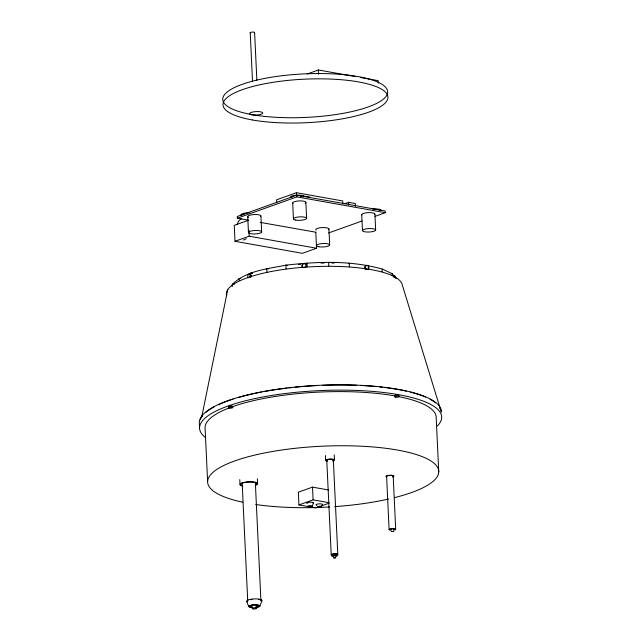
<?xml version="1.0" encoding="UTF-8"?>
<svg xmlns="http://www.w3.org/2000/svg" width="641" height="641" viewBox="0 0 641 641"><rect width="100%" height="100%" fill="white"/><g stroke="black" fill="none" stroke-linecap="round" stroke-linejoin="round"><path stroke-width="0.96" d="M382.1 271.744L382.196 269.036C350.915 260.286 317.816 261.48 285.838 265.19C267.505 268.916 246.416 270.59 232.379 284.324L232.05 286.247M392.092 275.478L392.18 273.683L382.196 269.036M201.723 416.898L227.747 289.62M312.471 506.166A2.388 0.633 -2.7 0 0 308.962 505.749A2.388 0.633 -2.7 0 0 308.834 506.847A2.388 0.633 -2.7 0 0 312.471 506.166L313.345 502.945M259.813 606.258L261.913 600.938M348.311 263.715L349.321 263.163L349.329 266.792M307.199 74.003L318.425 69.981L355.627 76.632M342.887 203.918L342.751 200.962L296.438 192.693L276.591 199.792L276.736 202.748M375.049 216.338L385.281 212.676L385.201 210.977L296.783 195.176L237.25 216.49L237.33 218.188L248.139 220.119M237.33 218.188L296.863 196.875L385.281 212.676M248.436 220.288L234.261 225.36L235.007 241.28L302.376 253.323L316.55 248.243L315.797 232.322M235.007 241.28L249.181 236.209L316.55 248.243M345.042 203.598L348.584 202.332L355.322 203.534L355.443 206.186M328.537 232.987L362.021 221.001M328.416 489.964L312.512 487.128L298.337 492.2L298.938 504.94L315.773 507.944L319.322 506.678M298.938 504.94L313.112 499.86L329.017 502.704M321.093 506.045L329.065 503.193M365.955 265.695L367.581 265.446M232.643 286.094L232.379 284.324L234.013 284.115M298.57 264.461L300.501 264.26M240.487 278.482L238.925 278.579L239.173 280.357M232.379 284.324L233.933 284.235M321.133 263.13L324.106 263.034M250.935 275.926L250.599 273.234L252.434 273.258M332.03 263.066L334.017 263.147M268.803 268.9L266.6 268.667L266.976 272.281M250.599 273.234L252.065 273.387M360.522 77.505L378.142 80.654L378.262 83.202M303.049 195.89L309.787 197.091M260.15 222.379L315.925 232.234M285.838 265.19L287.336 265.574L285.838 265.19L286.134 268.811M392.18 273.683L396.258 278.402M246.649 601.426L248.788 606.61M440.447 409.279L402.019 284.059A88.065 23.236 -2.7 0 0 306.831 267.049A88.065 23.236 -2.7 0 0 226.714 295.733M307.007 263.026L307.207 266.656M438.74 471.832L436.184 417.692A115.684 30.528 -2.7 0 0 398.478 396.587M393.189 476.103L395.697 529.178M374.913 214.158L375.666 230.079A6.61 1.747 -2.7 0 1 365.53 231.93A6.61 1.747 -2.7 0 1 366.003 228.885A6.61 1.747 -2.7 0 1 375.666 230.079M386.611 476.535L389.111 529.618M361.716 214.591L362.469 230.512M348.584 202.332L348.704 204.984M328.921 228.885L329.674 244.814M318.425 69.981L318.625 74.228M334.217 454.918L334.45 459.893M333.352 459.966L337.807 554.441M326.774 460.406L331.229 554.882M325.444 455.503L325.676 460.478M305.853 202.227L306.606 218.148M312.512 487.128L313.112 499.86M296.783 195.176L296.863 196.875M296.438 192.693L296.575 195.649M292.689 203.093L293.442 219.014M254.613 32.587L256.857 80.141M260.911 216.017L261.664 231.938A6.61 1.747 -2.7 0 1 251.705 233.861A6.61 1.747 -2.7 0 1 251.817 230.832A6.61 1.747 -2.7 0 1 261.664 231.938M250.222 32.691L252.514 81.239M248.9 230.239L249.181 236.209M247.706 216.562L248.46 232.483M257.386 478.715L257.618 483.691M255.318 482.056L260.903 600.481A6.61 1.747 -2.7 0 0 260.534 600.048M242.162 482.929L247.746 601.354M239.782 479.636L240.022 484.612M207.612 481.615L205.064 427.475A115.684 30.528 -2.7 0 1 229.358 407.844M199.559 427.707L199.311 422.403A121.189 31.978 -2.7 0 1 321.085 385.233A121.189 31.978 -2.7 0 1 441.441 412.155M328.657 262.337L328.761 265.975M395.024 396.01A2.203 0.585 -2.7 0 1 395.329 395.209A2.203 0.585 -2.7 0 1 398.301 395.096A2.203 0.585 -2.7 0 1 398.518 395.866M228.468 406.795A2.203 0.585 -2.7 0 1 230.736 405.937A2.203 0.585 -2.7 0 1 232.523 406.698M365.875 269.557A2.203 1.779 65.4 0 1 364.729 266.888A2.203 1.779 65.4 0 1 366.732 265.654M368.238 267.177A2.203 1.779 65.4 0 1 368.375 267.73M368.383 268.283A2.203 1.779 65.4 0 1 368.271 268.795M367.421 269.581A2.203 1.779 65.4 0 1 365.346 266.528A2.203 1.779 65.4 0 1 368.351 266.079A2.203 1.779 65.4 0 1 367.886 269.508M249.333 274.58A2.203 1.17 -82.9 0 1 250.743 274.725A2.203 1.17 -82.9 0 1 250.807 277.337M247.995 277.938A2.203 1.17 -82.9 0 1 248.067 274.997A2.203 1.17 -82.9 0 1 249.67 274.388A2.203 1.17 -82.9 0 1 249.878 277.216M393.334 277.192A2.203 0.433 84.2 0 1 393.895 276.223M394.407 277.088A2.203 0.433 84.2 0 1 394.784 275.75A2.203 0.433 84.2 0 1 395.345 278.122M200.337 419.711A120.644 31.834 -2.7 0 1 202.66 415.608M205.865 412.363A120.644 31.834 -2.7 0 1 214.19 406.859M218.381 404.775A120.644 31.834 -2.7 0 1 233.204 399.095M238.62 397.452A120.644 31.834 -2.7 0 1 261.52 392.052M263.435 391.691A120.644 31.834 -2.7 0 1 287.04 388.117M289.003 387.885A120.644 31.834 -2.7 0 1 291.976 387.557M294.972 387.244A120.644 31.834 -2.7 0 1 316.91 385.578M322.84 385.305A120.644 31.834 -2.7 0 1 356.789 385.305M360.795 385.481A120.644 31.834 -2.7 0 1 376.676 386.627M379.752 386.94A120.644 31.834 -2.7 0 1 382.789 387.276M384.784 387.517A120.644 31.834 -2.7 0 1 406.378 391.178M410.32 392.124A120.644 31.834 -2.7 0 1 425.48 397.075M429.967 399.207A120.644 31.834 -2.7 0 1 435.503 402.804M439.414 407.075A120.644 31.834 -2.7 0 1 440.848 411.105M316.894 505.42A3.309 0.873 -2.7 0 1 316.846 504.243A3.309 0.873 -2.7 0 1 321.285 503.93A3.309 0.873 -2.7 0 1 322.111 505.052M307.135 503.602A3.309 0.873 -2.7 0 1 309.723 502.207A3.309 0.873 -2.7 0 1 313.201 503.177M331.814 555.282A3.309 0.873 -2.7 0 1 332.399 554.088A3.309 0.873 -2.7 0 1 336.854 553.944A3.309 0.873 -2.7 0 1 337.046 555.114M327.231 461.2A4.407 1.162 -2.7 0 1 326.958 459.501A4.407 1.162 -2.7 0 1 333.44 459.293A4.407 1.162 -2.7 0 1 332.583 461.031M327.359 460.807A3.309 0.873 -2.7 0 1 329.778 459.333A3.309 0.873 -2.7 0 1 333.056 460.422M331.79 555.042A2.909 0.769 -2.7 0 1 335.027 553.888A2.909 0.769 -2.7 0 1 336.741 555.058M333.336 556.476A2.909 0.769 -2.7 0 1 332.35 555.33A2.909 0.769 -2.7 0 1 336.95 555.178A2.909 0.769 -2.7 0 1 335.555 556.404M386.795 476.752A3.309 0.873 -2.7 0 1 390.481 475.438A3.309 0.873 -2.7 0 1 392.428 476.768M391.002 530.251A3.309 0.873 -2.7 0 1 389.88 528.945A3.309 0.873 -2.7 0 1 395.112 528.777A3.309 0.873 -2.7 0 1 393.526 530.171M391.355 529.77A1.635 0.433 -2.7 0 1 391.25 529.145A1.635 0.433 -2.7 0 1 393.654 529.065A1.635 0.433 -2.7 0 1 393.342 529.706M386.595 477.072A4.038 1.066 -2.7 0 1 387.308 475.614A4.038 1.066 -2.7 0 1 392.757 475.438A4.038 1.066 -2.7 0 1 392.989 476.872M242.795 486.11A8.814 2.324 -2.7 0 1 242.402 482.841A8.814 2.324 -2.7 0 1 254.846 482.184A8.814 2.324 -2.7 0 1 255.238 485.461M241.977 485.574A8.061 2.131 -2.7 0 1 248.564 482.032A8.061 2.131 -2.7 0 1 255.919 484.844M250.551 599.647A6.61 1.747 -2.7 0 1 252.081 599.375M258.579 599.391A6.61 1.747 -2.7 0 1 259.741 599.68M247.081 601.931A7.716 2.035 -2.7 0 1 254.677 598.87A7.716 2.035 -2.7 0 1 261.304 601.474M251.969 607.676A5.569 1.474 -2.7 0 1 250.078 605.481A5.569 1.474 -2.7 0 1 258.9 605.2A5.569 1.474 -2.7 0 1 256.232 607.54M252.314 607.476A4.775 1.258 -2.7 0 1 250.679 605.585A4.775 1.258 -2.7 0 1 258.243 605.344A4.775 1.258 -2.7 0 1 255.959 607.356M258.603 605.529A4.775 1.258 -2.7 0 1 255.911 606.298M252.258 606.41A4.775 1.258 -2.7 0 1 249.798 605.809M256.24 604.824A2.203 0.585 -2.7 0 1 256.136 605.416M252.33 605.529A2.203 0.585 -2.7 0 1 252.802 604.816M242.691 502.183A115.684 30.528 -2.7 0 1 243.981 457.946A115.684 30.528 -2.7 0 1 410.841 452.963A115.684 30.528 -2.7 0 1 394.439 497.656M388.55 499.051A115.684 30.528 -2.7 0 1 334.57 506.63M329.522 506.959A115.684 30.528 -2.7 0 1 255.703 504.491M231.249 407.131A115.684 30.528 -2.7 0 1 395.753 396.066M205.392 437.458A121.189 31.978 -2.7 0 1 317.952 390.698A121.189 31.978 -2.7 0 1 437.378 425.928M316.133 230.191A6.61 1.747 -2.7 0 1 322.639 227.571A6.61 1.747 -2.7 0 1 328.32 229.807M361.877 215.039A6.61 1.747 -2.7 0 1 368.591 212.62A6.61 1.747 -2.7 0 1 374.616 214.615M293.057 203.518A6.61 1.747 -2.7 0 1 299.595 200.897A6.61 1.747 -2.7 0 1 305.244 203.141M248.556 217.403A6.61 1.747 -2.7 0 1 253.515 214.591A6.61 1.747 -2.7 0 1 260.671 216.482M379.2 210.304A6.61 1.747 -2.7 0 1 380.257 210.617M241.745 215.055A6.61 1.747 -2.7 0 1 244.141 214.31M290.702 197.74A6.61 1.747 -2.7 0 1 292.392 196.883M300.357 196.242A6.61 1.747 -2.7 0 1 301.735 196.458M290.677 197.588A6.61 1.747 -2.7 0 1 296.999 195.096A6.61 1.747 -2.7 0 1 303.433 197.003M372.766 209.078A6.61 1.747 -2.7 0 1 381.115 210.384M241.064 215.344A6.61 1.747 -2.7 0 1 249.101 212.844M304.219 263.723A2.203 2.083 -40.8 0 1 305.453 267.585M302.84 267.489A2.203 2.083 -40.8 0 1 302.207 265.494M302.4 264.957A2.203 2.083 -40.8 0 1 303.666 263.844M303.586 267.674A2.203 2.083 -40.8 0 1 302.256 264.517A2.203 2.083 -40.8 0 1 305.781 264.188A2.203 2.083 -40.8 0 1 304.699 267.569M247.426 219.543A11.017 7.131 -84.8 0 1 248.388 220.656M246.312 238.58A11.017 7.131 -84.8 0 1 243.284 239.966M237.098 224.278A11.017 7.131 -84.8 0 1 241.465 218.653M250.439 32.979A2.203 0.585 -2.7 0 1 252.586 32.05A2.203 0.585 -2.7 0 1 254.237 32.883M333.488 555.723L335.668 555.651L333.488 555.723M333.584 557.846L335.764 557.774L333.584 557.846M391.347 531.533L393.686 531.453L391.347 531.533M395.473 397.164A2.203 0.585 -2.7 0 0 399.023 396.635A2.203 0.585 -2.7 0 0 396.034 396.138A2.203 0.585 -2.7 0 0 395.473 397.164M229.133 408.085A2.203 0.585 -2.7 0 0 232.763 407.612A2.203 0.585 -2.7 0 0 229.927 407.059A2.203 0.585 -2.7 0 0 229.133 408.085M252.097 114.651A82.561 21.786 -2.7 0 0 386.403 95.894A82.561 21.786 -2.7 0 0 277.12 76.367A82.561 21.786 -2.7 0 0 252.097 114.651M252.346 119.955A82.561 21.786 -2.7 0 0 386.659 101.198A82.561 21.786 -2.7 0 0 277.369 81.671A82.561 21.786 -2.7 0 0 252.346 119.955M318.473 507.352A2.115 0.561 -2.7 0 0 321.702 506.751A2.115 0.561 -2.7 0 0 318.593 506.374A2.115 0.561 -2.7 0 0 318.473 507.352M253.243 608.902A2.203 0.585 -2.7 0 0 256.632 608.293A2.203 0.585 -2.7 0 0 253.427 607.892A2.203 0.585 -2.7 0 0 253.243 608.902M318.841 246.769A6.61 1.747 -2.7 0 0 329.594 245.271A6.61 1.747 -2.7 0 0 320.845 243.708A6.61 1.747 -2.7 0 0 318.841 246.769M295.749 220.103A6.61 1.747 -2.7 0 0 306.518 218.613A6.61 1.747 -2.7 0 0 297.801 217.035A6.61 1.747 -2.7 0 0 295.749 220.103M251.841 114.811A6.61 1.747 -2.7 0 0 262.69 113.377A6.61 1.747 -2.7 0 0 254.132 111.75A6.61 1.747 -2.7 0 0 251.841 114.811"/></g></svg>
